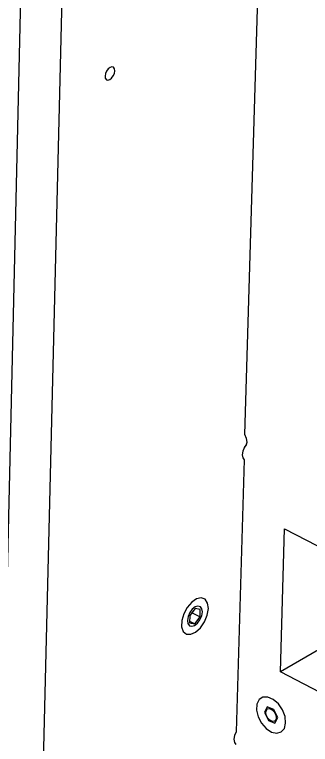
# Model space of a CAD drawing. Extents: x 0 to 154, y 0 to 214.
# Drawn here: x 125.57 to 132.34, y 123.71 to 140.44 of the extents above; entities that cross this region are included whole.
import ezdxf

# ---------------------------------------------------------------- set-up
doc = ezdxf.new("R2010")
doc.units = 0
doc.layers.get('0').update_dxf_attribs({"linetype": 'CONTINUOUS'})

msp = doc.modelspace()

# ---------------------------------------------------------------- linework, layer by layer
at = {"color": 7, "linetype": 'CONTINUOUS'}
for p, q in [((126.935, 193.446), (124.726, 98.511)), ((127.909, 192.569), (125.638, 99.067)), ((130.846, 130.809), (131.301, 146.423)), ((130.829, 130.229), (130.647, 123.996)), ((131.657, 125.375), (131.756, 128.651)), ((131.756, 128.651), (132.959, 128.027)), ((129.706, 126.821), (129.582, 126.665)), ((129.824, 126.803), (129.706, 126.821)), ((129.582, 126.665), (129.577, 126.492)), ((129.582, 126.649), (129.64, 126.723)), ((129.64, 126.723), (129.641, 126.739)), ((129.64, 126.723), (129.819, 126.63)), ((129.819, 126.63), (129.824, 126.803)), ((129.577, 126.492), (129.696, 126.474)), ((129.578, 126.536), (129.696, 126.474)), ((129.696, 126.474), (129.819, 126.63)), ((132.532, 125.875), (131.657, 125.375)), ((132.856, 124.748), (131.657, 125.375)), ((131.357, 124.568), (131.294, 124.439)), ((131.508, 124.511), (131.357, 124.568)), ((131.596, 124.326), (131.508, 124.511)), ((131.294, 124.439), (131.383, 124.254)), ((131.534, 124.198), (131.596, 124.326)), ((131.383, 124.254), (131.534, 124.198))]:
    msp.add_line(p, q, dxfattribs=at)
for points in [[(127.868, 139.15), (127.861, 139.199), (127.838, 139.231), (127.802, 139.242), (127.759, 139.229), (127.716, 139.195), (127.678, 139.145), (127.653, 139.086), (127.643, 139.027), (127.65, 138.978), (127.673, 138.945), (127.709, 138.935), (127.752, 138.947), (127.795, 138.982), (127.832, 139.032), (127.858, 139.091), (127.868, 139.15)], [(130.834, 130.516), (130.837, 130.518), (130.878, 130.565), (130.894, 130.637), (130.883, 130.722), (130.846, 130.809)], [(130.883, 130.585), (130.837, 130.521), (130.8, 130.434), (130.785, 130.348), (130.795, 130.276), (130.829, 130.229)], [(130.009, 126.822), (129.992, 126.948), (129.936, 127.034), (129.848, 127.067), (129.74, 127.044), (129.627, 126.967), (129.523, 126.847), (129.444, 126.7), (129.399, 126.546), (129.396, 126.405), (129.433, 126.298), (129.506, 126.237), (129.606, 126.232), (129.718, 126.283), (129.828, 126.384), (129.921, 126.52), (129.984, 126.673), (130.009, 126.822)], [(129.53, 126.551), (129.541, 126.477), (129.576, 126.429), (129.63, 126.415), (129.695, 126.436), (129.76, 126.489), (129.817, 126.566), (129.856, 126.656), (129.871, 126.744), (129.861, 126.818), (129.826, 126.865), (129.771, 126.88), (129.707, 126.859), (129.641, 126.806), (129.584, 126.729), (129.545, 126.639), (129.53, 126.551)], [(131.75, 124.075), (131.779, 124.198), (131.764, 124.346), (131.705, 124.499), (131.612, 124.637), (131.495, 124.74), (131.372, 124.794), (131.259, 124.794), (131.172, 124.737), (131.121, 124.633), (131.114, 124.495), (131.151, 124.342), (131.229, 124.194), (131.336, 124.072), (131.457, 123.992), (131.577, 123.964), (131.679, 123.993), (131.75, 124.075)], [(131.326, 124.445), (131.337, 124.492), (131.364, 124.523), (131.403, 124.532), (131.449, 124.518), (131.495, 124.484), (131.533, 124.434), (131.557, 124.377), (131.565, 124.32), (131.554, 124.273), (131.527, 124.242), (131.487, 124.233), (131.441, 124.247), (131.396, 124.281), (131.358, 124.331), (131.334, 124.389), (131.326, 124.445)], [(130.647, 123.996), (130.61, 123.91), (130.595, 123.825), (130.605, 123.755), (130.639, 123.709)]]:
    msp.add_lwpolyline(points, dxfattribs=at)

doc.saveas('drawing.dxf')
